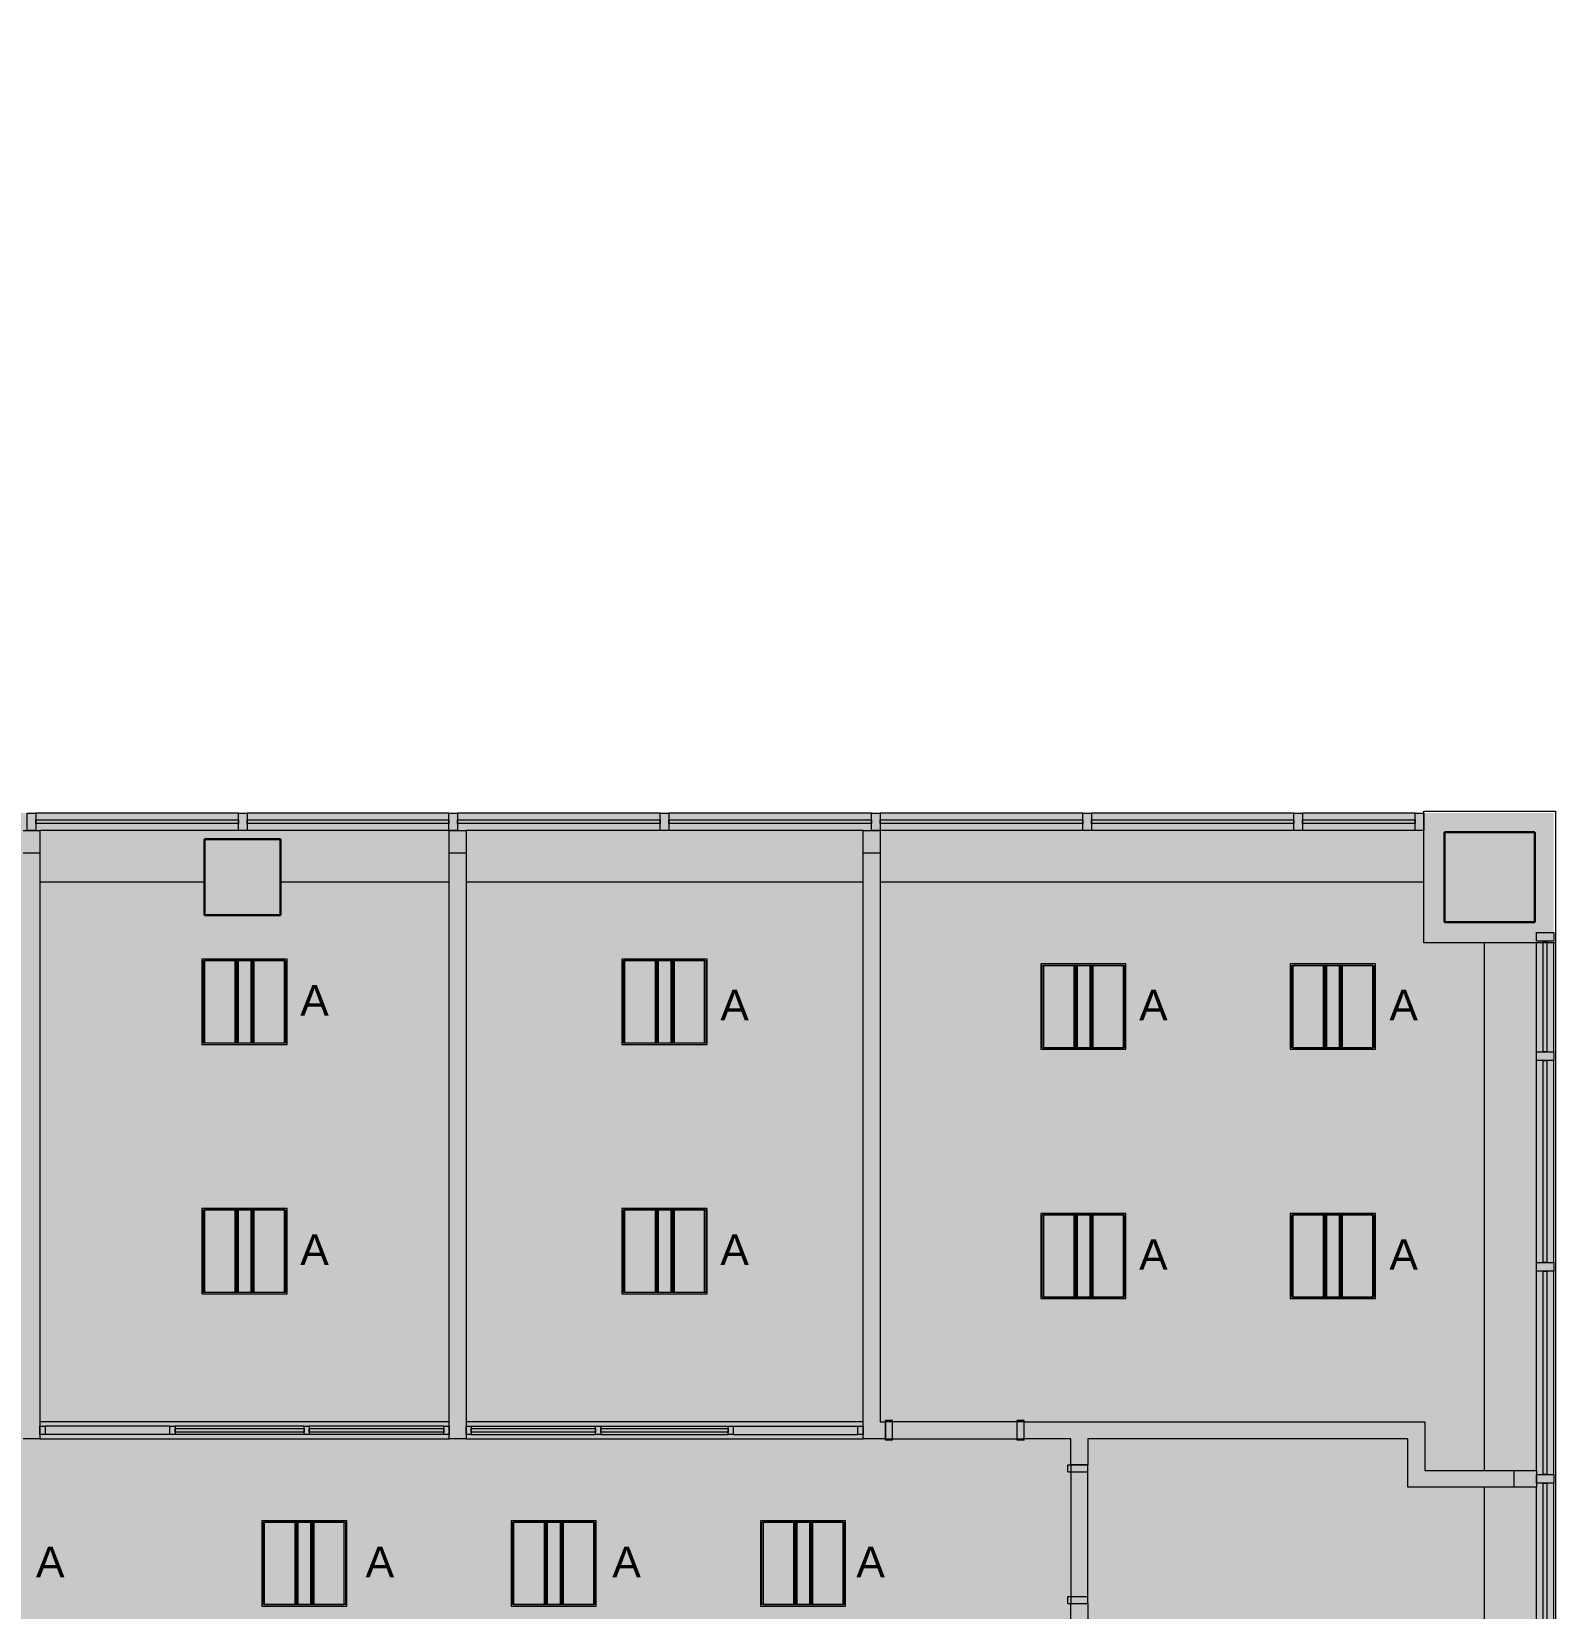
# Model space of a CAD drawing. Header units: inches. Extents: x -1196 to 1003, y -7097 to -4899.
# Drawn here: x 563 to 1002.9, y -6089.5 to -5634.1 of the extents above; entities that cross this region are included whole.
import ezdxf

# ---------------------------------------------------------------- set-up
doc = ezdxf.new("R2010")
doc.units = ezdxf.units.IN
doc.header["$MEASUREMENT"] = 0
for name, color, linetype, lineweight in [('A-CLNG', 13, 'Continuous', 13), ('A-DETL-GENF', 92, 'Continuous', 9), ('A-DOOR', 31, 'Continuous', 13), ('A-DOOR-FRAM', 31, 'Continuous', 20), ('A-FLOR', 192, 'Continuous', 13), ('A-GLAZ-CURT', 52, 'Continuous', 9), ('A-GLAZ-CWMG', 51, 'Continuous', 9), ('A-WALL', 113, 'Continuous', 9), ('E-LITE-EQPM', 33, 'Continuous', 9), ('E-LITE-EQPM-IDEN', 33, 'Continuous', 9), ('S-COLS', 52, 'Continuous', 9)]:
    doc.layers.add(name, color=color, linetype=linetype, lineweight=lineweight)
doc.styles.add('Arial', font='arial.ttf', dxfattribs={"height": 8.851796})

# ---------------------------------------------------------------- blocks, each defined once
blk = doc.blocks.new('System Panel - Glazed-5271317-FIRST FLOOR RCP')
at = {"layer": 'A-GLAZ-CURT', "lineweight": 13}
for p, q in [((-16.25, -0.5), (-16.25, 0.5)), ((-16.25, 0.5), (16.25, 0.5)), ((16.25, 0.5), (16.25, -0.5)), ((16.25, -0.5), (-16.25, -0.5))]:
    blk.add_line(p, q, dxfattribs=at)
blk = doc.blocks.new('Rectangular Mullion - 2_5_ x 5_ rectangular-4899149-FIRST FLOOR RCP')
at = {"layer": 'A-GLAZ-CWMG'}
for p, q in [((997.44, -5928.78), (997.44, -5897.28)), ((1002.44, -5928.78), (1002.44, -5897.28))]:
    blk.add_line(p, q, dxfattribs=at)
blk = doc.blocks.new('Rectangular Mullion - 2_5_ x 5_ rectangular-5269405-FIRST FLOOR RCP')
at = {"layer": 'A-GLAZ-CWMG', "lineweight": 20}
for p, q in [((0, 2.5), (-2.5, 2.5)), ((-2.5, 2.5), (-2.5, -2.5)), ((0, -2.5), (0, 2.5)), ((-2.5, -2.5), (0, -2.5))]:
    blk.add_line(p, q, dxfattribs=at)
blk = doc.blocks.new('Rectangular Mullion - 2_5_ x 5_ rectangular-5269406-FIRST FLOOR RCP')
at = {"layer": 'A-GLAZ-CWMG', "lineweight": 20}
for p, q in [((-2.5, 2.5), (0, 2.5)), ((-2.5, -2.5), (-2.5, 2.5)), ((0, 2.5), (0, -2.5)), ((0, -2.5), (-2.5, -2.5))]:
    blk.add_line(p, q, dxfattribs=at)
blk = doc.blocks.new('Concrete-Rectangular-Column - 24 X 24-5087837-FIRST FLOOR RCP')
at = {"layer": 'S-COLS', "lineweight": 30}
for p, q in [((-11, 11), (11, 11)), ((-11, -11), (-11, 11)), ((11, 11), (11, -11)), ((11, -11), (-11, -11))]:
    blk.add_line(p, q, dxfattribs=at)
blk = doc.blocks.new('Concrete-Rectangular-Column - 26 x26-4883016-FIRST FLOOR RCP')
at = {"layer": 'S-COLS', "lineweight": 30}
for p, q in [((-13, 13), (13, 13)), ((-13, -13), (-13, 13)), ((13, 13), (13, -13)), ((13, -13), (-13, -13))]:
    blk.add_line(p, q, dxfattribs=at)
blk = doc.blocks.new('Rectangular Mullion - 2_5_ x 5_ rectangular-V34-FIRST FLOOR RCP')
at = {"layer": 'A-GLAZ-CWMG'}
for p, q in [((622.78, -5859.78), (564.28, -5859.78)), ((622.78, -5864.78), (565.45, -5864.78))]:
    blk.add_line(p, q, dxfattribs=at)
blk = doc.blocks.new('System Panel - Glazed-5271094-FIRST FLOOR RCP')
at = {"layer": 'A-GLAZ-CURT', "lineweight": 13}
for p, q in [((-29.25, -0.5), (-29.25, 0.5)), ((-29.25, 0.5), (29.25, 0.5)), ((29.25, 0.5), (29.25, -0.5)), ((29.25, -0.5), (-29.25, -0.5))]:
    blk.add_line(p, q, dxfattribs=at)
blk = doc.blocks.new('Rectangular Mullion - 2_5_ x 5_ rectangular-V32-FIRST FLOOR RCP')
at = {"layer": 'A-GLAZ-CWMG'}
for p, q in [((439.92, -5859.78), (381.67, -5859.78)), ((439.92, -5864.78), (381.67, -5864.78))]:
    blk.add_line(p, q, dxfattribs=at)
blk = doc.blocks.new('System Panel - Glazed-5271095-FIRST FLOOR RCP')
at = {"layer": 'A-GLAZ-CURT', "lineweight": 13}
for p, q in [((-29.125, -0.5), (-29.125, 0.5)), ((-29.125, 0.5), (29.125, 0.5)), ((29.125, 0.5), (29.125, -0.5)), ((29.125, -0.5), (-29.125, -0.5))]:
    blk.add_line(p, q, dxfattribs=at)
blk = doc.blocks.new('Rectangular Mullion - 2_5_ x 5_ rectangular-V33-FIRST FLOOR RCP')
at = {"layer": 'A-GLAZ-CWMG'}
for p, q in [((500.92, -5859.78), (442.42, -5859.78)), ((500.92, -5864.78), (444.85, -5864.78))]:
    blk.add_line(p, q, dxfattribs=at)
blk = doc.blocks.new('Rectangular Mullion - 2_5_ x 5_ rectangular-V35-FIRST FLOOR RCP')
at = {"layer": 'A-GLAZ-CWMG'}
for p, q in [((805.53, -5859.78), (747.03, -5859.78)), ((803.09, -5864.78), (747.03, -5864.78))]:
    blk.add_line(p, q, dxfattribs=at)
blk = doc.blocks.new('Rectangular Mullion - 2_5_ x 5_ rectangular-V21-FIRST FLOOR RCP')
at = {"layer": 'A-GLAZ-CWMG'}
for p, q in [((37.44, -5031.53), (37.44, -4973.03)), ((42.44, -5031.53), (42.44, -4973.03))]:
    blk.add_line(p, q, dxfattribs=at)
blk = doc.blocks.new('Rectangular Mullion - 2_5_ x 5_ rectangular-4899123-FIRST FLOOR RCP')
at = {"layer": 'A-GLAZ-CWMG'}
for p, q in [((927.44, -5859.78), (869.03, -5859.78)), ((927.44, -5864.78), (869.03, -5864.78))]:
    blk.add_line(p, q, dxfattribs=at)
blk = doc.blocks.new('System Panel - Glazed-5271321-FIRST FLOOR RCP')
at = {"layer": 'A-GLAZ-CURT', "lineweight": 13}
for p, q in [((-29.21, -0.5), (-29.21, 0.5)), ((-29.21, 0.5), (29.21, 0.5)), ((29.21, 0.5), (29.21, -0.5)), ((29.21, -0.5), (-29.21, -0.5))]:
    blk.add_line(p, q, dxfattribs=at)
blk = doc.blocks.new('Rectangular Mullion - 2_5_ x 5_ rectangular-4899125-FIRST FLOOR RCP')
at = {"layer": 'A-GLAZ-CWMG'}
for p, q in [((962.44, -5859.78), (929.94, -5859.78)), ((962.44, -5864.78), (929.94, -5864.78))]:
    blk.add_line(p, q, dxfattribs=at)
blk = doc.blocks.new('System Panel - Glazed-5273676-FIRST FLOOR RCP')
at = {"layer": 'A-GLAZ-CURT', "lineweight": 13}
for p, q in [((-16, -0.5), (-16, 0.5)), ((-16, 0.5), (16, 0.5)), ((16, 0.5), (16, -0.5)), ((16, -0.5), (-16, -0.5))]:
    blk.add_line(p, q, dxfattribs=at)
blk = doc.blocks.new('Rectangular Mullion - 2_5_ x 5_ rectangular-V36-FIRST FLOOR RCP')
at = {"layer": 'A-GLAZ-CWMG'}
for p, q in [((997.44, -6049.59), (997.44, -5992.03)), ((1002.44, -6050.78), (1002.44, -5992.03))]:
    blk.add_line(p, q, dxfattribs=at)
blk = doc.blocks.new('System Panel - Glazed-V37-FIRST FLOOR RCP')
at = {"layer": 'A-GLAZ-CURT', "lineweight": 13}
for p, q in [((-29.375, -0.5), (-29.375, 0.5)), ((-29.375, 0.5), (29.375, 0.5)), ((29.375, 0.5), (29.375, -0.5)), ((29.375, -0.5), (-29.375, -0.5))]:
    blk.add_line(p, q, dxfattribs=at)
blk = doc.blocks.new('Rectangular Mullion - 2_5_ x 5_ rectangular-V38-FIRST FLOOR RCP')
at = {"layer": 'A-GLAZ-CWMG'}
for p, q in [((997.44, -6111.53), (997.44, -6054.46)), ((1002.44, -6111.53), (1002.44, -6053.28))]:
    blk.add_line(p, q, dxfattribs=at)
blk = doc.blocks.new('Rectangular Mullion - 2_5_ x 5_ rectangular-5269403-FIRST FLOOR RCP')
at = {"layer": 'A-GLAZ-CWMG', "lineweight": 20}
for p, q in [((1.25, 2.5), (-1.25, 2.5)), ((-1.25, 2.5), (-1.25, -2.5)), ((1.25, -2.5), (1.25, 2.5)), ((-1.25, -2.5), (1.25, -2.5))]:
    blk.add_line(p, q, dxfattribs=at)
blk = doc.blocks.new('Single Flush - OTJ_SOLIDFLUSH_ALUM_D2-5395510-FIRST FLOOR RCP')
at = {"layer": 'A-DOOR-FRAM'}
for p, q in [((-20, 2.875), (-20, -2.875)), ((-20, 2.875), (-18, 2.875)), ((-18, 2.875), (-18, -2.875)), ((18.000004, 2.875), (18.000004, -2.875)), ((18.000004, 2.875), (20.000004, 2.875)), ((20.000004, 2.875), (20.000004, -2.875)), ((-20, -2.875), (-18, -2.875)), ((18.000004, -2.875), (20.000004, -2.875))]:
    blk.add_line(p, q, dxfattribs=at)
blk = doc.blocks.new('Single Flush - OTJ_SOLIDFLUSH_ALUM_D2-5395513-FIRST FLOOR RCP')
at = {"layer": 'A-DOOR-FRAM'}
for p, q in [((-20, 3.3125), (-20, -2.4375)), ((-20, 3.3125), (-18, 3.3125)), ((-18, 3.3125), (-18, -2.4375)), ((18.000004, 3.3125), (18.000004, -2.4375)), ((18.000004, 3.3125), (20.000004, 3.3125)), ((20.000004, 3.3125), (20.000004, -2.4375)), ((-20, -2.4375), (-18, -2.4375)), ((18.000004, -2.4375), (20.000004, -2.4375))]:
    blk.add_line(p, q, dxfattribs=at)
blk = doc.blocks.new('Rectangular Mullion - 1_5_ x 2_5_ rectangular-5258935-FIRST FLOOR RCP')
at = {"layer": 'A-GLAZ-CWMG'}
for p, q in [((-513.1, -5083.05), (-477.1, -5083.05)), ((-513.1, -5085.55), (-477.1, -5085.55))]:
    blk.add_line(p, q, dxfattribs=at)
blk = doc.blocks.new('Rectangular Mullion - 1_5_ x 2_5_ rectangular-5299781-FIRST FLOOR RCP')
at = {"layer": 'A-GLAZ-CWMG', "lineweight": 20}
for p, q in [((-1.5, 1.25), (0, 1.25)), ((-1.5, -1.25), (-1.5, 1.25)), ((0, 1.25), (0, -1.25)), ((0, -1.25), (-1.5, -1.25))]:
    blk.add_line(p, q, dxfattribs=at)
blk = doc.blocks.new('Rectangular Mullion - 1_5_ x 2_5_ rectangular-5258936-FIRST FLOOR RCP')
at = {"layer": 'A-GLAZ-CWMG'}
for p, q in [((641.68, -6036.78), (604.45, -6036.78)), ((641.68, -6039.28), (604.45, -6039.28))]:
    blk.add_line(p, q, dxfattribs=at)
blk = doc.blocks.new('System Panel - Glazed-5299821-FIRST FLOOR RCP')
at = {"layer": 'A-GLAZ-CURT', "lineweight": 13}
for p, q in [((-19.45, -0.5), (-19.45, 0.5)), ((-19.45, 0.5), (19.45, 0.5)), ((19.45, 0.5), (19.45, -0.5)), ((19.45, -0.5), (-19.45, -0.5))]:
    blk.add_line(p, q, dxfattribs=at)
blk = doc.blocks.new('Rectangular Mullion - 1_5_ x 2_5_ rectangular-5299771-FIRST FLOOR RCP')
at = {"layer": 'A-GLAZ-CWMG', "lineweight": 20}
for p, q in [((0.75, 1.25), (-0.75, 1.25)), ((-0.75, 1.25), (-0.75, -1.25)), ((0.75, -1.25), (0.75, 1.25)), ((-0.75, -1.25), (0.75, -1.25))]:
    blk.add_line(p, q, dxfattribs=at)
blk = doc.blocks.new('Rectangular Mullion - 1_5_ x 2_5_ rectangular-5299784-FIRST FLOOR RCP')
at = {"layer": 'A-GLAZ-CWMG', "lineweight": 20}
for p, q in [((0, 1.25), (-1.5, 1.25)), ((-1.5, 1.25), (-1.5, -1.25)), ((0, -1.25), (0, 1.25)), ((-1.5, -1.25), (0, -1.25))]:
    blk.add_line(p, q, dxfattribs=at)
blk = doc.blocks.new('System Panel - Glazed-5299823-FIRST FLOOR RCP')
at = {"layer": 'A-GLAZ-CURT', "lineweight": 13}
for p, q in [((-18.62, -0.5), (-18.62, 0.5)), ((-18.62, 0.5), (18.62, 0.5)), ((18.62, 0.5), (18.62, -0.5)), ((18.62, -0.5), (-18.62, -0.5))]:
    blk.add_line(p, q, dxfattribs=at)
blk = doc.blocks.new('Rectangular Mullion - 1_5_ x 2_5_ rectangular-5258951-FIRST FLOOR RCP')
at = {"layer": 'A-GLAZ-CWMG'}
for p, q in [((682.09, -6036.78), (643.18, -6036.78)), ((682.09, -6039.28), (643.18, -6039.28))]:
    blk.add_line(p, q, dxfattribs=at)
blk = doc.blocks.new('Rectangular Mullion - 1_5_ x 2_5_ rectangular-5258732-FIRST FLOOR RCP')
at = {"layer": 'A-GLAZ-CWMG'}
for p, q in [((-281.79, -5083.05), (-317.79, -5083.05)), ((-281.79, -5085.55), (-317.79, -5085.55))]:
    blk.add_line(p, q, dxfattribs=at)
blk = doc.blocks.new('Rectangular Mullion - 1_5_ x 2_5_ rectangular-5299777-FIRST FLOOR RCP')
at = {"layer": 'A-GLAZ-CWMG', "lineweight": 20}
for p, q in [((-1.5, 1.25), (0, 1.25)), ((-1.5, -1.25), (-1.5, 1.25)), ((0, 1.25), (0, -1.25)), ((0, -1.25), (-1.5, -1.25))]:
    blk.add_line(p, q, dxfattribs=at)
blk = doc.blocks.new('Rectangular Mullion - 1_5_ x 2_5_ rectangular-5266571-FIRST FLOOR RCP')
at = {"layer": 'A-GLAZ-CWMG'}
for p, q in [((727.36, -6036.78), (764.09, -6036.78)), ((727.36, -6039.28), (764.09, -6039.28))]:
    blk.add_line(p, q, dxfattribs=at)
blk = doc.blocks.new('System Panel - Glazed-5299858-FIRST FLOOR RCP')
at = {"layer": 'A-GLAZ-CURT', "lineweight": 13}
for p, q in [((-17.95, -0.5), (-17.95, 0.5)), ((-17.95, 0.5), (17.95, 0.5)), ((17.95, 0.5), (17.95, -0.5)), ((17.95, -0.5), (-17.95, -0.5))]:
    blk.add_line(p, q, dxfattribs=at)
blk = doc.blocks.new('Rectangular Mullion - 1_5_ x 2_5_ rectangular-5299765-FIRST FLOOR RCP')
at = {"layer": 'A-GLAZ-CWMG', "lineweight": 20}
for p, q in [((0.75, 1.25), (-0.75, 1.25)), ((-0.75, 1.25), (-0.75, -1.25)), ((0.75, -1.25), (0.75, 1.25)), ((-0.75, -1.25), (0.75, -1.25))]:
    blk.add_line(p, q, dxfattribs=at)
blk = doc.blocks.new('Rectangular Mullion - 1_5_ x 2_5_ rectangular-5299780-FIRST FLOOR RCP')
at = {"layer": 'A-GLAZ-CWMG', "lineweight": 20}
for p, q in [((0, 1.25), (-1.5, 1.25)), ((-1.5, 1.25), (-1.5, -1.25)), ((0, -1.25), (0, 1.25)), ((-1.5, -1.25), (0, -1.25))]:
    blk.add_line(p, q, dxfattribs=at)
blk = doc.blocks.new('System Panel - Glazed-5299859-FIRST FLOOR RCP')
at = {"layer": 'A-GLAZ-CURT', "lineweight": 13}
for p, q in [((-18.37, -0.5), (-18.37, 0.5)), ((-18.37, 0.5), (18.37, 0.5)), ((18.37, 0.5), (18.37, -0.5)), ((18.37, -0.5), (-18.37, -0.5))]:
    blk.add_line(p, q, dxfattribs=at)
blk = doc.blocks.new('Rectangular Mullion - 1_5_ x 2_5_ rectangular-5266574-FIRST FLOOR RCP')
at = {"layer": 'A-GLAZ-CWMG'}
for p, q in [((689.96, -6036.78), (725.86, -6036.78)), ((689.96, -6039.28), (725.86, -6039.28))]:
    blk.add_line(p, q, dxfattribs=at)
blk = doc.blocks.new('L-Recessed-Axis-Plano - 2 X 2-4550865-FIRST FLOOR RCP')
at = {"layer": 'E-LITE-EQPM'}
for p, q in [((11.91, 11.87), (-11.91, 11.87)), ((-11.91, 11.87), (-11.91, -11.88)), ((-11.88, -11.56), (-11.88, 11.56)), ((-11.88, 11.56), (11.87, 11.56)), ((11.87, 11.56), (11.87, -11.56)), ((11.91, -11.88), (11.91, 11.87)), ((-11.88, 2.74), (11.87, 2.74)), ((11.87, 2.51), (-11.88, 2.51)), ((-11.88, 2.3), (11.87, 2.3)), ((-11.88, 2.2), (11.87, 2.2)), ((-11.88, 1.83), (11.87, 1.83)), ((-11.88, -1.83), (11.87, -1.83)), ((-11.88, -2.2), (11.87, -2.2)), ((-11.88, -2.3), (11.87, -2.3)), ((-11.88, -2.51), (11.87, -2.51)), ((-11.88, -2.74), (11.87, -2.74)), ((-11.91, -11.88), (11.91, -11.88)), ((11.87, -11.56), (-11.88, -11.56))]:
    blk.add_line(p, q, dxfattribs=at)

msp = doc.modelspace()

# ---------------------------------------------------------------- hatches: boundary and pattern name
at = {"layer": 'A-DETL-GENF'}
h = msp.add_hatch(color=253, dxfattribs=at)
h.paths.add_polyline_path([(-96.31, -7097.28), (1002.44, -7097.28), (1002.44, -5859.78), (322.42, -5859.78), (322.44, -6330.92), (683.59, -6330.92), (683.59, -6624.92), (559.5, -6624.92), (559.5, -6380.94), (274.94, -6380.94), (274.94, -6852.28), (-475.06, -6852.28), (-475.06, -7097.28), (-115.06, -7097.28)], flags=0)
h.paths.add_polyline_path([(607.07, -6718.44), (607.07, -6718.44), (607.07, -6718.11)], flags=0)
h.paths.add_polyline_path([(703.07, -6718.44), (703.07, -6718.44), (703.07, -6718.11)], flags=0)
h.paths.add_polyline_path([(415.07, -6718.44), (415.07, -6718.44), (415.07, -6718.11)], flags=0)
h.paths.add_polyline_path([(511.07, -6718.44), (511.07, -6718.44), (511.07, -6718.11)], flags=0)
h.paths.add_polyline_path([(319.07, -6718.44), (319.07, -6718.44), (319.07, -6718.11)], flags=0)
h.paths.add_polyline_path([(481.7, -6462.6), (481.7, -6462.6), (481.7, -6461.7)], flags=0)
h.paths.add_polyline_path([(-1005.67, -6377.88), (-1002.51, -6377.88), (-1002.51, -6251.58), (-715.06, -6251.58), (-715.06, -5622.4), (-875.59, -5622.4), (-875.59, -5364.35), (-276.76, -5364.35), (-276.76, -5627.86), (-149.01, -5627.86), (-149.01, -5748.71), (-83.94, -5813.77), (-83.92, -5862.8), (39.67, -5862.8), (154.2, -5748.27), (42.44, -5636.51), (42.44, -4899.28), (-1195.06, -4899.28), (-1195.06, -6377.88), (-1157.23, -6377.88)], flags=0)
h.paths.add_polyline_path([(703.45, -6310.98), (703.45, -6310.98), (703.45, -6310.76)], flags=0)
h.paths.add_polyline_path([(703.48, -6140.42), (703.48, -6140.42), (703.48, -6139.81)], flags=0)
h.paths.add_polyline_path([(-249.39, -5477.1), (-249.39, -5477.1), (-249.39, -5476.71)], flags=0)

# ---------------------------------------------------------------- linework, layer by layer
at = {"layer": 'A-CLNG'}
for p, q in [((612.94, -5879.78), (565.45, -5879.78)), ((683.59, -5879.78), (634.94, -5879.78)), ((803.09, -5879.78), (688.46, -5879.78)), ((964.94, -5879.78), (807.96, -5879.78)), ((982.44, -6049.59), (982.44, -5897.28)), ((636.77, -5901.96), (612.21, -5901.96)), ((612.21, -5901.96), (612.21, -5926.59)), ((636.77, -5926.59), (636.77, -5901.96)), ((758.03, -5901.96), (733.46, -5901.96)), ((733.46, -5901.96), (733.46, -5926.59)), ((758.03, -5926.59), (758.03, -5901.96)), ((878.95, -5903.37), (854.39, -5903.37)), ((854.39, -5903.37), (854.39, -5928)), ((878.95, -5928), (878.95, -5903.37)), ((950.95, -5903.37), (926.39, -5903.37)), ((926.39, -5903.37), (926.39, -5928)), ((950.95, -5928), (950.95, -5903.37)), ((612.21, -5926.59), (636.77, -5926.59)), ((733.46, -5926.59), (758.03, -5926.59)), ((854.39, -5928), (878.95, -5928)), ((926.39, -5928), (950.95, -5928)), ((636.77, -5973.96), (612.21, -5973.96)), ((612.21, -5973.96), (612.21, -5998.59)), ((636.77, -5998.59), (636.77, -5973.96)), ((758.03, -5973.96), (733.46, -5973.96)), ((733.46, -5973.96), (733.46, -5998.59)), ((758.03, -5998.59), (758.03, -5973.96)), ((878.95, -5975.37), (854.39, -5975.37)), ((854.39, -5975.37), (854.39, -6000)), ((878.95, -6000), (878.95, -5975.37)), ((950.95, -5975.37), (926.39, -5975.37)), ((926.39, -5975.37), (926.39, -6000)), ((950.95, -6000), (950.95, -5975.37)), ((612.21, -5998.59), (636.77, -5998.59)), ((733.46, -5998.59), (758.03, -5998.59)), ((854.39, -6000), (878.95, -6000)), ((926.39, -6000), (950.95, -6000)), ((982.44, -6227.28), (982.44, -6054.46)), ((654.03, -6064.15), (629.47, -6064.15)), ((629.47, -6064.15), (629.47, -6088.78)), ((654.03, -6088.78), (654.03, -6064.15)), ((726.03, -6064.15), (701.47, -6064.15)), ((701.47, -6064.15), (701.47, -6088.78)), ((726.03, -6088.78), (726.03, -6064.15)), ((798.03, -6064.15), (773.47, -6064.15)), ((773.47, -6064.15), (773.47, -6088.78)), ((798.03, -6088.78), (798.03, -6064.15)), ((629.47, -6088.78), (654.03, -6088.78)), ((701.47, -6088.78), (726.03, -6088.78)), ((773.47, -6088.78), (798.03, -6088.78))]:
    msp.add_line(p, q, dxfattribs=at)
at = {"layer": 'A-FLOR'}
msp.add_line((1002.94, -5897.28), (1002.94, -7053.28), dxfattribs=at)
at = {"layer": 'A-WALL', "lineweight": 13}
for p, q in [((964.94, -5859.28), (1002.94, -5859.28)), ((964.94, -5897.28), (964.94, -5859.28)), ((1002.94, -5859.28), (1002.94, -5897.28)), ((560.57, -5864.78), (565.45, -5864.78)), ((565.45, -5864.78), (565.45, -6040.46)), ((683.59, -6040.46), (683.59, -5864.78)), ((683.59, -5864.78), (688.46, -5864.78)), ((688.46, -5864.78), (688.46, -6040.46)), ((803.09, -6040.46), (803.09, -5864.78)), ((803.09, -5864.78), (807.96, -5864.78)), ((807.96, -5864.78), (807.96, -6035.59)), ((560.57, -5871.28), (565.45, -5871.28)), ((683.59, -5871.28), (688.46, -5871.28)), ((803.09, -5871.28), (807.96, -5871.28)), ((1002.94, -5897.28), (964.94, -5897.28)), ((807.96, -6035.59), (809.53, -6035.59)), ((809.53, -6035.59), (809.53, -6040.46)), ((849.53, -6040.46), (849.53, -6035.59)), ((849.53, -6035.59), (965.19, -6035.59)), ((965.19, -6035.59), (965.19, -6049.59)), ((565.45, -6040.46), (560.57, -6040.46)), ((688.46, -6040.46), (683.59, -6040.46)), ((809.53, -6040.46), (803.09, -6040.46)), ((863.09, -6040.46), (849.53, -6040.46)), ((863.09, -6048.03), (863.09, -6040.46)), ((960.31, -6040.46), (867.96, -6040.46)), ((867.96, -6040.46), (867.96, -6048.03)), ((960.31, -6054.46), (960.31, -6040.46)), ((867.96, -6048.03), (863.09, -6048.03)), ((965.19, -6049.59), (997.44, -6049.59)), ((990.94, -6049.59), (990.94, -6054.46)), ((997.44, -6049.59), (997.44, -6054.46)), ((997.44, -6054.46), (960.31, -6054.46)), ((863.09, -6095.59), (863.09, -6088.03)), ((863.09, -6088.03), (867.96, -6088.03)), ((867.96, -6088.03), (867.96, -6100.46))]:
    msp.add_line(p, q, dxfattribs=at)
at = {"layer": 'A-WALL'}
for p, q in [((683.59, -6035.59), (565.45, -6035.59)), ((803.09, -6035.59), (688.46, -6035.59)), ((849.53, -6035.59), (809.53, -6035.59)), ((565.45, -6040.46), (683.59, -6040.46)), ((688.46, -6040.46), (803.09, -6040.46)), ((809.53, -6040.46), (849.53, -6040.46)), ((863.09, -6048.03), (863.09, -6088.03)), ((867.96, -6088.03), (867.96, -6048.03))]:
    msp.add_line(p, q, dxfattribs=at)

# ---------------------------------------------------------------- block references
at = {"layer": 'A-DOOR'}
for name, p, rotation in [('Single Flush - OTJ_SOLIDFLUSH_ALUM_D2-5395510-FIRST FLOOR RCP', (829.53, -6038.03), 180), ('Single Flush - OTJ_SOLIDFLUSH_ALUM_D2-5395513-FIRST FLOOR RCP', (865.53, -6068.03), 89.9999999999999)]:
    msp.add_blockref(name, p, dxfattribs=dict(at, rotation=rotation))
at = {"layer": 'A-GLAZ-CURT'}
for name, p, rotation in [('System Panel - Glazed-5271094-FIRST FLOOR RCP', (593.53, -5862.28), 180), ('System Panel - Glazed-5271095-FIRST FLOOR RCP', (654.4, -5862.28), 180), ('System Panel - Glazed-5271094-FIRST FLOOR RCP', (715.28, -5862.28), 180), ('System Panel - Glazed-5271094-FIRST FLOOR RCP', (776.28, -5862.28), 180), ('System Panel - Glazed-5271094-FIRST FLOOR RCP', (837.28, -5862.28), 180), ('System Panel - Glazed-5271321-FIRST FLOOR RCP', (898.23, -5862.28), 180), ('System Panel - Glazed-5271317-FIRST FLOOR RCP', (946.19, -5862.28), 180), ('System Panel - Glazed-5273676-FIRST FLOOR RCP', (999.94, -5912.78), 89.99999999999991), ('System Panel - Glazed-5271095-FIRST FLOOR RCP', (999.94, -5960.4), 89.99999999999991), ('System Panel - Glazed-V37-FIRST FLOOR RCP', (999.94, -6021.4), 89.99999999999991), ('System Panel - Glazed-5299823-FIRST FLOOR RCP', (623.06, -6038.03), 180), ('System Panel - Glazed-5299821-FIRST FLOOR RCP', (662.64, -6038.03), 180), ('System Panel - Glazed-5271095-FIRST FLOOR RCP', (999.94, -6082.4), 89.99999999999991)]:
    msp.add_blockref(name, p, dxfattribs=dict(at, rotation=rotation))
for name, p in [('System Panel - Glazed-5299858-FIRST FLOOR RCP', (707.91, -6038.03)), ('System Panel - Glazed-5299859-FIRST FLOOR RCP', (745.72, -6038.03))]:
    msp.add_blockref(name, p, dxfattribs=at)
at = {"layer": 'A-GLAZ-CWMG', "extrusion": (0, 0, -1)}
for name, p in [('Rectangular Mullion - 2_5_ x 5_ rectangular-5269403-FIRST FLOOR RCP', (-563.03, -5862.28)), ('Rectangular Mullion - 2_5_ x 5_ rectangular-5269403-FIRST FLOOR RCP', (-624.03, -5862.28)), ('Rectangular Mullion - 2_5_ x 5_ rectangular-5269403-FIRST FLOOR RCP', (-684.78, -5862.28)), ('Rectangular Mullion - 2_5_ x 5_ rectangular-5269403-FIRST FLOOR RCP', (-745.78, -5862.28)), ('Rectangular Mullion - 2_5_ x 5_ rectangular-5269403-FIRST FLOOR RCP', (-806.78, -5862.28)), ('Rectangular Mullion - 2_5_ x 5_ rectangular-5269403-FIRST FLOOR RCP', (-867.78, -5862.28)), ('Rectangular Mullion - 2_5_ x 5_ rectangular-5269403-FIRST FLOOR RCP', (-928.69, -5862.28)), ('Rectangular Mullion - 1_5_ x 2_5_ rectangular-5299784-FIRST FLOOR RCP', (-565.45, -6038.03)), ('Rectangular Mullion - 1_5_ x 2_5_ rectangular-5299771-FIRST FLOOR RCP', (-603.7, -6038.03)), ('Rectangular Mullion - 1_5_ x 2_5_ rectangular-5299771-FIRST FLOOR RCP', (-642.43, -6038.03))]:
    msp.add_blockref(name, p, dxfattribs=at)
at = {"layer": 'A-GLAZ-CWMG'}
for name, p in [('Rectangular Mullion - 2_5_ x 5_ rectangular-V34-FIRST FLOOR RCP', (0, 0)), ('Rectangular Mullion - 2_5_ x 5_ rectangular-V32-FIRST FLOOR RCP', (243.61, 0)), ('Rectangular Mullion - 2_5_ x 5_ rectangular-V33-FIRST FLOOR RCP', (243.61, 0)), ('Rectangular Mullion - 2_5_ x 5_ rectangular-V35-FIRST FLOOR RCP', (0, 0)), ('Rectangular Mullion - 2_5_ x 5_ rectangular-4899123-FIRST FLOOR RCP', (0, 0)), ('Rectangular Mullion - 2_5_ x 5_ rectangular-4899125-FIRST FLOOR RCP', (0, 0)), ('Rectangular Mullion - 2_5_ x 5_ rectangular-5269406-FIRST FLOOR RCP', (964.94, -5862.28)), ('Rectangular Mullion - 2_5_ x 5_ rectangular-4899149-FIRST FLOOR RCP', (0, 0)), ('Rectangular Mullion - 2_5_ x 5_ rectangular-V36-FIRST FLOOR RCP', (0, 0)), ('Rectangular Mullion - 1_5_ x 2_5_ rectangular-5258936-FIRST FLOOR RCP', (0, 0)), ('Rectangular Mullion - 1_5_ x 2_5_ rectangular-5258951-FIRST FLOOR RCP', (0, 0)), ('Rectangular Mullion - 1_5_ x 2_5_ rectangular-5299781-FIRST FLOOR RCP', (683.59, -6038.03)), ('Rectangular Mullion - 1_5_ x 2_5_ rectangular-5266574-FIRST FLOOR RCP', (0, 0)), ('Rectangular Mullion - 1_5_ x 2_5_ rectangular-5266571-FIRST FLOOR RCP', (0, 0)), ('Rectangular Mullion - 2_5_ x 5_ rectangular-V38-FIRST FLOOR RCP', (0, 0))]:
    msp.add_blockref(name, p, dxfattribs=at)
for name, p, rotation in [('Rectangular Mullion - 2_5_ x 5_ rectangular-V21-FIRST FLOOR RCP', (-4165, -5902.22), 89.99999999999946), ('Rectangular Mullion - 2_5_ x 5_ rectangular-V32-FIRST FLOOR RCP', (6862.22, -5549.61), 270.0000000000005), ('Rectangular Mullion - 1_5_ x 2_5_ rectangular-5258935-FIRST FLOOR RCP', (89.85, -11122.33), 180), ('Rectangular Mullion - 1_5_ x 2_5_ rectangular-5299777-FIRST FLOOR RCP', (688.46, -6038.03), 180), ('Rectangular Mullion - 1_5_ x 2_5_ rectangular-5258732-FIRST FLOOR RCP', (483.8, -11122.33), 180)]:
    msp.add_blockref(name, p, dxfattribs=dict(at, rotation=rotation))
at = {"layer": 'A-GLAZ-CWMG', "extrusion": (0, 0, -1)}
for name, p, rotation in [('Rectangular Mullion - 2_5_ x 5_ rectangular-5269405-FIRST FLOOR RCP', (-999.94, -5894.28), 90.0000000000001), ('Rectangular Mullion - 2_5_ x 5_ rectangular-5269403-FIRST FLOOR RCP', (-999.94, -5930.03), 90.0000000000001), ('Rectangular Mullion - 2_5_ x 5_ rectangular-5269403-FIRST FLOOR RCP', (-999.94, -5990.78), 90.0000000000001), ('Rectangular Mullion - 1_5_ x 2_5_ rectangular-5299765-FIRST FLOOR RCP', (-726.61, -6038.03), 180), ('Rectangular Mullion - 1_5_ x 2_5_ rectangular-5299765-FIRST FLOOR RCP', (-764.84, -6038.03), 180), ('Rectangular Mullion - 1_5_ x 2_5_ rectangular-5299780-FIRST FLOOR RCP', (-803.09, -6038.03), 180), ('Rectangular Mullion - 2_5_ x 5_ rectangular-5269403-FIRST FLOOR RCP', (-999.94, -6052.03), 90.0000000000001)]:
    msp.add_blockref(name, p, dxfattribs=dict(at, rotation=rotation))
at = {"layer": 'E-LITE-EQPM', "extrusion": (0, 0, -1), "rotation": 270.0000000000001}
for p in [(-624.49, -5914.28), (-745.75, -5914.28), (-866.67, -5915.68), (-938.67, -5915.68), (-624.49, -5986.28), (-745.75, -5986.28), (-866.67, -5987.68), (-938.67, -5987.68), (-641.75, -6076.46), (-713.75, -6076.46), (-785.75, -6076.46)]:
    msp.add_blockref('L-Recessed-Axis-Plano - 2 X 2-4550865-FIRST FLOOR RCP', p, dxfattribs=at)
at = {"layer": 'S-COLS'}
for name, p in [('Concrete-Rectangular-Column - 24 X 24-5087837-FIRST FLOOR RCP', (623.94, -5878.28)), ('Concrete-Rectangular-Column - 26 x26-4883016-FIRST FLOOR RCP', (983.94, -5878.28))]:
    msp.add_blockref(name, p, dxfattribs=at)

# ---------------------------------------------------------------- texts
at = {"layer": 'E-LITE-EQPM-IDEN', "char_height": 8.85, "width": 9.828, "attachment_point": 2, "line_spacing_factor": 0.938532, "style": 'Arial'}
for insert in [(644.72, -5909.43), (765.98, -5910.83), (886.88, -5910.83), (959.12, -5910.83), (644.72, -5981.43), (765.98, -5981.43), (886.88, -5982.83), (959.12, -5982.83), (568.43, -6071.61), (663.58, -6071.61), (734.8, -6071.61), (805.25, -6071.61)]:
    msp.add_mtext('A', dxfattribs=dict(at, insert=insert))

doc.saveas('drawing.dxf')
